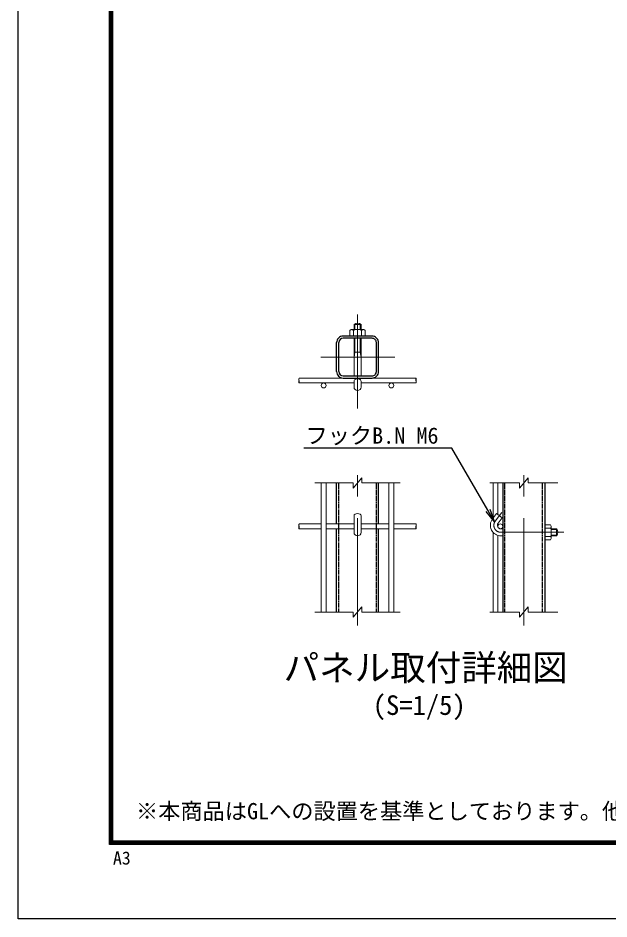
# Model space of a CAD drawing. Units: millimetres, scale not verified, with parts at other scales. Extents: x -4200 to 4200, y -2970 to 2970.
# Drawn here: x -4200 to -2453, y -2970 to -308 of the extents above; entities that cross this region are included whole.
import ezdxf
from ezdxf.enums import TextEntityAlignment as Align

# ---------------------------------------------------------------- set-up
doc = ezdxf.new("R2010")
doc.units = ezdxf.units.MM
doc.header["$LTSCALE"] = 10
doc.linetypes.add('USER1', pattern=[50.8, 31.75, -6.35, 6.35, -6.35])
doc.linetypes.add('USER2', pattern=[0.375, 0.25, -0.125])
for name, color, linetype, lineweight in [('0-0_D-STR-DIM', 7, 'Continuous', 13), ('0-1_D-STR3', 3, 'Continuous', 13), ('0-2_D-BMK', 2, 'USER1', 13), ('0-3_D-STR1', 1, 'Continuous', 25), ('0-5_D-STR2', 7, 'Continuous', 13), ('0-8_D-STR-TXT', 7, 'Continuous', 25), ('0-C_D-TTL', 7, 'Continuous', 25)]:
    doc.layers.add(name, color=color, linetype=linetype, lineweight=lineweight)
doc.layers.add('0-9_D-TTL-TXT', color=7, linetype='Continuous')
doc.styles.add('ＭＳ ゴシック', font='')
doc.styles.get('ＭＳ ゴシック').set_extended_font_data('MS Gothic')

# ---------------------------------------------------------------- blocks, each defined once
blk = doc.blocks.new('MLeader10')
at = {"layer": '0-8_D-STR-TXT'}
blk.add_line((-2805.33, -1759.28), (-2791.1, -1797.26), dxfattribs=at)
for points in [[(-2811.1, -1762.62), (-2916.86, -1579.45), (-3347.58, -1579.45), (-3354.78, -1579.45)], [(-2816.88, -1765.95), (-2791.1, -1797.26), (-2811.1, -1762.62)]]:
    blk.add_lwpolyline(points, dxfattribs=at)

msp = doc.modelspace()

# ---------------------------------------------------------------- linework, layer by layer
at = {"layer": '0-0_D-STR-DIM'}
for p, q in [((-3208.5, -1696.76), (-3183.5, -1666.76)), ((-3183.5, -1681.76), (-3183.5, -1666.76)), ((-2717.12, -1696.76), (-2692.12, -1666.76)), ((-2692.12, -1681.76), (-2692.12, -1666.76)), ((-3208.5, -1681.76), (-3322.11, -1681.76)), ((-3208.5, -1696.76), (-3208.5, -1681.76)), ((-3069.89, -1681.76), (-3183.5, -1681.76)), ((-2717.12, -1681.76), (-2805.43, -1681.76)), ((-2717.12, -1696.76), (-2717.12, -1681.76)), ((-2603.81, -1681.76), (-2692.12, -1681.76)), ((-3208.5, -2078.25), (-3183.5, -2048.25)), ((-3183.5, -2063.25), (-3183.5, -2048.25)), ((-2717.12, -2078.25), (-2692.12, -2048.25)), ((-2692.12, -2063.25), (-2692.12, -2048.25)), ((-3208.5, -2063.25), (-3322.11, -2063.25)), ((-3208.5, -2078.25), (-3208.5, -2063.25)), ((-3069.89, -2063.25), (-3183.5, -2063.25)), ((-2717.12, -2063.25), (-2805.43, -2063.25)), ((-2717.12, -2078.25), (-2717.12, -2063.25)), ((-2603.81, -2063.25), (-2692.12, -2063.25))]:
    msp.add_line(p, q, dxfattribs=at)
at = {"layer": '0-1_D-STR3'}
for p, q in [((-3206.4, -1213.49), (-3185.6, -1213.49)), ((-3206.4, -1228.77), (-3206.4, -1213.49)), ((-3204, -1228.77), (-3204, -1211.79)), ((-3188, -1228.77), (-3188, -1211.79)), ((-3185.6, -1228.77), (-3185.6, -1213.49)), ((-3214.66, -1228.77), (-3218.56, -1231.02)), ((-3218.56, -1231.02), (-3218.56, -1248.05)), ((-3173.44, -1248.05), (-3218.56, -1248.05)), ((-3177.34, -1228.77), (-3214.66, -1228.77)), ((-3211.9, -1228.77), (-3208, -1231.02)), ((-3204.1, -1228.77), (-3208, -1231.02)), ((-3208, -1231.02), (-3208, -1248.05)), ((-3187.9, -1228.77), (-3184, -1231.02)), ((-3180.1, -1228.77), (-3184, -1231.02)), ((-3184, -1231.02), (-3184, -1248.05)), ((-3177.34, -1228.77), (-3173.44, -1231.02)), ((-3173.44, -1231.02), (-3173.44, -1248.05)), ((-3206.4, -1365.65), (-3206.4, -1254.45)), ((-3204, -1295.65), (-3204, -1254.45)), ((-3188, -1295.65), (-3188, -1254.45)), ((-3185.6, -1365.65), (-3185.6, -1254.45)), ((-3204, -1295.65), (-3206.4, -1310.05)), ((-3206.4, -1295.65), (-3185.6, -1295.65)), ((-3188, -1295.65), (-3185.6, -1310.05)), ((-3206.4, -1380.75), (-3206.4, -1398.45)), ((-3185.6, -1380.75), (-3185.6, -1398.45)), ((-3206.4, -1778.97), (-3206.4, -1827.65)), ((-3185.6, -1827.65), (-3185.6, -1778.97)), ((-2797.14, -1788.07), (-2785.23, -1772.28)), ((-2768.62, -1784.79), (-2785.23, -1772.28)), ((-2780.52, -1800.59), (-2768.62, -1784.79)), ((-2642.62, -1805.09), (-2642.62, -1852.61)), ((-2625.59, -1805.09), (-2642.62, -1805.09)), ((-2772.22, -1817.25), (-2766.62, -1817.25)), ((-2625.59, -1815.65), (-2642.62, -1815.65)), ((-2623.34, -1811.75), (-2625.59, -1815.65)), ((-2623.34, -1819.55), (-2625.59, -1815.65)), ((-2623.34, -1835.75), (-2625.59, -1839.65)), ((-2624.67, -1817.25), (-2608.06, -1817.25)), ((-2623.34, -1819.65), (-2606.36, -1819.65)), ((-2623.34, -1835.65), (-2606.36, -1835.65)), ((-2608.06, -1817.25), (-2608.06, -1838.05)), ((-2772.22, -1838.05), (-2766.62, -1838.05)), ((-2625.59, -1839.65), (-2642.62, -1839.65)), ((-2625.59, -1850.21), (-2642.62, -1850.21)), ((-2623.34, -1843.55), (-2625.59, -1839.65)), ((-2623.34, -1846.31), (-2625.59, -1850.21)), ((-2623.34, -1838.05), (-2608.06, -1838.05))]:
    msp.add_line(p, q, dxfattribs=at)
msp.add_lwpolyline([(-2623.34, -1846.31), (-2623.34, -1808.99), (-2625.59, -1805.09)], dxfattribs=at)
for centre, radius, start, end in [((-3196, -1225.65), 16, 49.4584, 130.5416), ((-3196, -1398.45), 10.4, 180, 0), ((-2772.22, -1806.85), 31.2, 143, 270), ((-2772.22, -1806.85), 10.4, 143, 270), ((-3196, -1827.65), 10.4, 180, 0), ((-2620.22, -1827.65), 16, 319.4584, 40.5416)]:
    msp.add_arc(centre, radius, start, end, dxfattribs=at)
for centre, major_axis, start_param, end_param in [((-3196, -1380.81), (10.4, 0), 0, 3.1415927), ((-3196, -1779.04), (-10.4, 0), 3.1415927, 6.2831853)]:
    msp.add_ellipse(centre, major_axis=major_axis, ratio=0.649974, start_param=start_param, end_param=end_param, dxfattribs=at)
at = {"layer": '0-2_D-BMK'}
for p, q in [((-3196, -1461.75), (-3196, -1184.23)), ((-3304.24, -1310.05), (-3085.4, -1310.05)), ((-3196, -2102.84), (-3196, -1637.26)), ((-2704.62, -2102.84), (-2704.62, -1637.26)), ((-2788.83, -1794.33), (-2769.89, -1769.2)), ((-2772.22, -1827.65), (-2586.49, -1827.65))]:
    msp.add_line(p, q, dxfattribs=at)
msp.add_arc((-2772.22, -1806.85), 20.8, 143, 270, dxfattribs=at)
at = {"layer": '0-3_D-STR1'}
for p, q in [((-3153.2, -1248.05), (-3238.8, -1248.05)), ((-3258, -1352.85), (-3258, -1267.25)), ((-3251.6, -1352.85), (-3251.6, -1267.25)), ((-3153.2, -1254.45), (-3238.8, -1254.45)), ((-3140.4, -1352.85), (-3140.4, -1267.25)), ((-3134, -1352.85), (-3134, -1267.25)), ((-3238.8, -1365.65), (-3153.2, -1365.65)), ((-3238.8, -1372.05), (-3153.2, -1372.05)), ((-3258, -1802.85), (-3258, -1681.76)), ((-3134, -1802.85), (-3134, -1681.76)), ((-2766.62, -1681.76), (-2766.62, -2063.25)), ((-2642.62, -1681.76), (-2642.62, -2063.25)), ((-3258, -2063.25), (-3258, -1817.25)), ((-3134, -2063.25), (-3134, -1817.25))]:
    msp.add_line(p, q, dxfattribs=at)
at = {"layer": '0-3_D-STR1', "linetype": 'USER2'}
for p, q in [((-3251.6, -2063.25), (-3251.6, -1681.76)), ((-3140.4, -2063.25), (-3140.4, -1681.76)), ((-2760.22, -2063.25), (-2760.22, -1681.76)), ((-2649.02, -2063.25), (-2649.02, -1681.76))]:
    msp.add_line(p, q, dxfattribs=at)
at = {"layer": '0-3_D-STR1'}
for centre, radius, start, end in [((-3238.8, -1267.25), 19.2, 90, 180.00001), ((-3153.2, -1267.25), 19.2, 0.00001, 90.00002), ((-3238.8, -1267.25), 12.8, 90, 180), ((-3153.2, -1267.25), 12.8, 0.00001, 90.00002), ((-3238.8, -1352.85), 19.2, 180.00001, 270), ((-3238.8, -1352.85), 12.8, 180, 270), ((-3153.2, -1352.85), 19.2, 270, 0.00001), ((-3153.2, -1352.85), 12.8, 270, 0.00001)]:
    msp.add_arc(centre, radius, start, end, dxfattribs=at)
at = {"layer": '0-5_D-STR2'}
for p, q in [((-3368.76, -1372.05), (-3208, -1372.05)), ((-3023.23, -1372.05), (-3184, -1372.05)), ((-3368.76, -1386.45), (-3206.4, -1386.45)), ((-3023.24, -1386.45), (-3185.6, -1386.45)), ((-3303.2, -1681.76), (-3303.2, -2063.25)), ((-3288.8, -1681.76), (-3288.8, -2063.25)), ((-3103.2, -1681.76), (-3103.2, -2063.25)), ((-3088.8, -1681.76), (-3088.8, -2063.25)), ((-2795.42, -1785.8), (-2795.42, -1681.76)), ((-2781.02, -1775.45), (-2781.02, -1681.76)), ((-3303.2, -1802.85), (-3368.76, -1802.85)), ((-3206.4, -1802.85), (-3288.8, -1802.85)), ((-3185.6, -1802.85), (-3103.2, -1802.85)), ((-3088.8, -1802.85), (-3023.24, -1802.85)), ((-3303.2, -1817.25), (-3368.76, -1817.25)), ((-3206.4, -1817.25), (-3288.8, -1817.25)), ((-3185.6, -1817.25), (-3103.2, -1817.25)), ((-3088.8, -1817.25), (-3023.24, -1817.25)), ((-2795.42, -2063.25), (-2795.42, -1827.71)), ((-2781.02, -2063.25), (-2781.02, -1836.78))]:
    msp.add_line(p, q, dxfattribs=at)
for centre in [(-3296, -1393.65), (-3096, -1393.65), (-2773.82, -1810.05)]:
    msp.add_circle(centre, 7.2, dxfattribs=at)
for centre, major_axis, start_param, end_param in [((-3368.76, -1375.65), (0, -3.6), 3.1414937, 6.283185), ((-3023.24, -1382.85), (0, 3.6), 3.1414937, 6.283185), ((-3368.76, -1806.45), (0, -3.6), 3.1414937, 6.283185), ((-3023.24, -1806.45), (0, -3.6), 0.0000003, 3.1416916)]:
    msp.add_ellipse(centre, major_axis=major_axis, ratio=0.114898, start_param=start_param, end_param=end_param, dxfattribs=at)
for centre, major_axis in [((-3368.76, -1382.85), (0, -3.6)), ((-3023.24, -1375.65), (0, 3.6)), ((-3368.76, -1813.65), (0, -3.6)), ((-3023.24, -1813.65), (0, 3.6))]:
    msp.add_ellipse(centre, major_axis=major_axis, ratio=0.114898, dxfattribs=at)
at = {"layer": '0-C_D-TTL', "color": 2}
msp.add_lwpolyline([(-4199.62, 2970), (4200.38, 2970), (4200.38, -2970), (-4199.62, -2970)], close=True, dxfattribs=at)
at = {"layer": '0-C_D-TTL'}
for points in [[(-3929.62, 2750), (3930.38, 2750), (3930.38, -2750), (-3929.62, -2750)], [(-3927.12, 2747.5), (3927.88, 2747.5), (3927.88, -2747.5), (-3927.12, -2747.5)], [(-3924.62, 2745), (3925.38, 2745), (3925.38, -2745), (-3924.62, -2745)], [(-3922.12, 2742.5), (3922.88, 2742.5), (3922.88, -2742.5), (-3922.12, -2742.5)], [(-3919.62, 2740), (3920.38, 2740), (3920.38, -2740), (-3919.62, -2740)]]:
    msp.add_lwpolyline(points, close=True, dxfattribs=at)

# ---------------------------------------------------------------- block references
at = {"layer": '0-8_D-STR-TXT'}
msp.add_blockref('MLeader10', (0, 0), dxfattribs=at)

# ---------------------------------------------------------------- texts
at = {"layer": '0-8_D-STR-TXT', "style": 'ＭＳ ゴシック'}
for s, p in [('フックB.N M6', (-3349.74, -1580.17)), ('※本商品はGLへの設置を基準としております。他の条件でご使用の際は別途ご相談ください。', (-3850.83, -2689.87))]:
    msp.add_text(s, height=48.09, dxfattribs=at).set_placement(p, align=Align.BOTTOM_LEFT)
at = {"layer": '0-9_D-TTL-TXT', "style": 'ＭＳ ゴシック'}
for s, height, p in [('パネル取付詳細図', 76.98, (-3414.56, -2289.03)), ('(S=1/5)', 57.7, (-3151.11, -2384.47)), ('A3', 38.49, (-3918.91, -2820.62))]:
    msp.add_text(s, height=height, dxfattribs=at).set_placement(p, align=Align.BOTTOM_LEFT)

doc.saveas('drawing.dxf')
